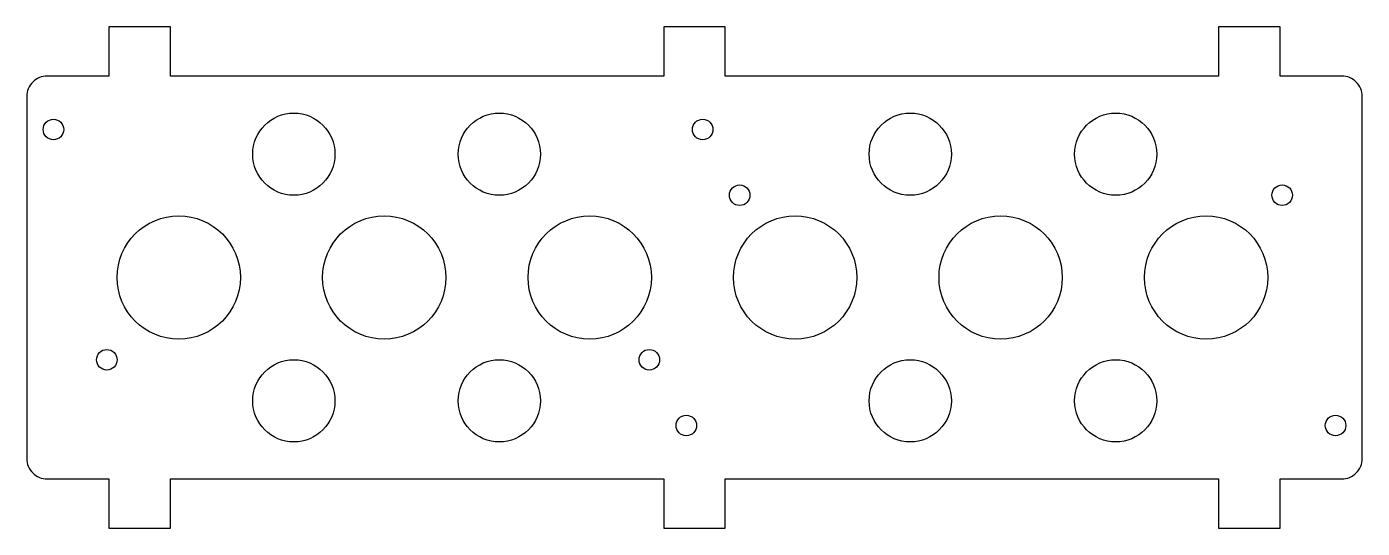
# Model space of a CAD drawing. Header units: millimetres. Extents: x -35 to 290, y -12 to 110.
import ezdxf

# ---------------------------------------------------------------- set-up
doc = ezdxf.new("R2010")
doc.units = ezdxf.units.MM

msp = doc.modelspace()

# ---------------------------------------------------------------- linework, layer by layer
msp.add_lwpolyline([(-30, 98, 0.414214), (-35, 93), (-35, 5, 0.414214), (-30, 0), (-15, 0), (-15, -12), (0, -12), (0, 0), (120, 0), (120, -12), (135, -12), (135, 0), (255, 0), (255, -12), (270, -12), (270, 0), (285, 0, 0.414214), (290, 5), (290, 93, 0.414214), (285, 98), (270, 98), (270, 110), (255, 110), (255, 98), (135, 98), (135, 110), (120, 110), (120, 98), (0, 98), (0, 110), (-15, 110), (-15, 98)], format="xyb", close=True)
for centre, radius in [((30, 79), 10), ((80, 79), 10), ((180, 79), 10), ((230, 79), 10), ((-28.5, 85), 2.5), ((129.5, 85), 2.5), ((138.5, 69.01), 2.5), ((270.5, 69.01), 2.5), ((2, 49), 15), ((52, 49), 15), ((102, 49), 15), ((152, 49), 15), ((202, 49), 15), ((252, 49), 15), ((-15.5, 28.99), 2.5), ((116.5, 28.99), 2.5), ((30, 19), 10), ((80, 19), 10), ((180, 19), 10), ((230, 19), 10), ((125.5, 13), 2.5), ((283.5, 13), 2.5)]:
    msp.add_circle(centre, radius)

doc.saveas('drawing.dxf')
